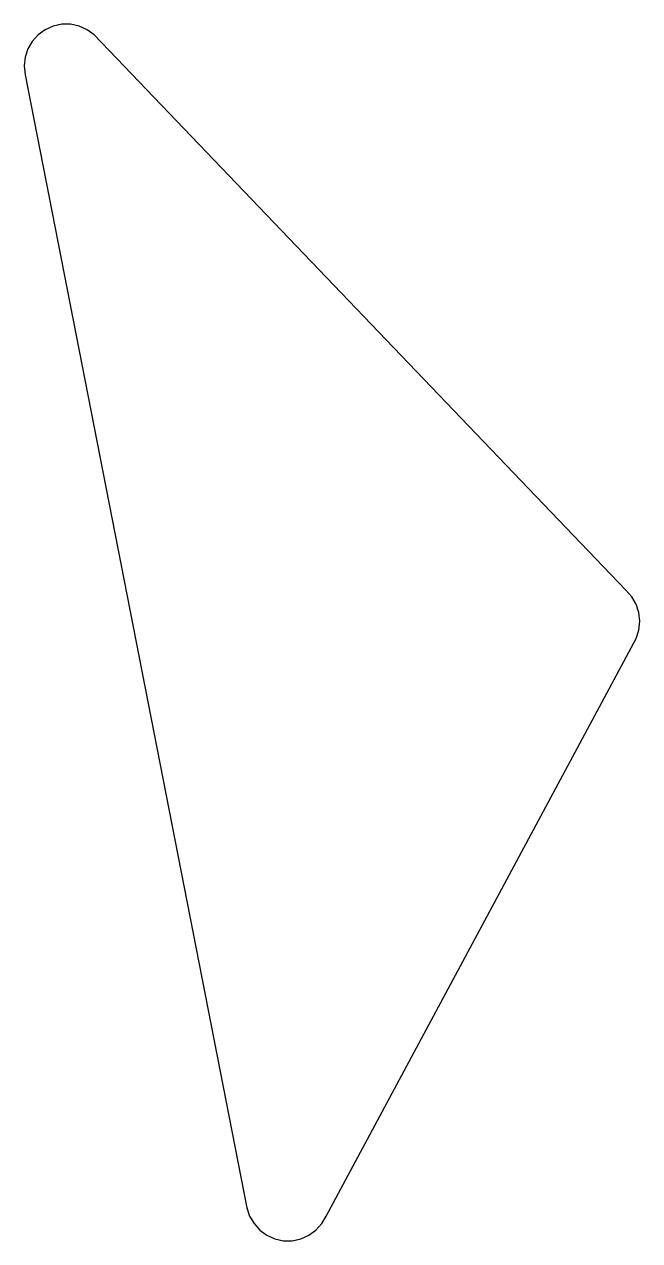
# Model space of a CAD drawing. Header units: metres. Extents: x -32 to 42, y -5 to 140.
import ezdxf

# ---------------------------------------------------------------- set-up
doc = ezdxf.new("R2010")
doc.units = ezdxf.units.M

msp = doc.modelspace()

# ---------------------------------------------------------------- linework, layer by layer
for p, q in [((-29, 139.63), (-29.8457, 139.016)), ((-28.0451, 140.055), (-29, 139.63)), ((-27.0226, 140.273), (-28.0451, 140.055)), ((-25.9774, 140.273), (-27.0226, 140.273)), ((-24.9549, 140.055), (-25.9774, 140.273)), ((-24, 139.63), (-24.9549, 140.055)), ((-23.1543, 139.016), (-24, 139.63)), ((-30.5451, 138.239), (-31.0677, 137.334)), ((-29.8457, 139.016), (-30.5451, 138.239)), ((40.3974, 72.7006), (-23.1543, 139.016)), ((-31.0677, 137.334), (-31.3907, 136.34)), ((-31.3907, 136.34), (-31.5, 135.3)), ((-31.5, 135.3), (-31.3907, 134.26)), ((-31.3907, 134.26), (-4.89074, -1.03956)), ((41.0969, 71.9238), (40.3974, 72.7006)), ((41.6195, 71.0186), (41.0969, 71.9238)), ((41.9425, 70.0244), (41.6195, 71.0186)), ((42.0518, 68.9849), (41.9425, 70.0244)), ((41.9425, 67.9453), (42.0518, 68.9849)), ((4.56773, -2.03368), (41.6195, 66.9512)), ((41.6195, 66.9512), (41.9425, 67.9453)), ((-4.89074, -1.03956), (-4.56773, -2.03368)), ((-4.56773, -2.03368), (-4.04508, -2.93893)), ((4.04508, -2.93893), (4.56773, -2.03368)), ((-4.04508, -2.93893), (-3.34565, -3.71572)), ((-3.34565, -3.71572), (-2.5, -4.33013)), ((-2.5, -4.33013), (-1.54508, -4.75528)), ((1.54508, -4.75528), (2.5, -4.33013)), ((2.5, -4.33013), (3.34565, -3.71572)), ((3.34565, -3.71572), (4.04508, -2.93893)), ((-1.54508, -4.75528), (-0.522642, -4.97261)), ((-0.522642, -4.97261), (0.522642, -4.97261)), ((0.522642, -4.97261), (1.54508, -4.75528))]:
    msp.add_line(p, q)

doc.saveas('drawing.dxf')
